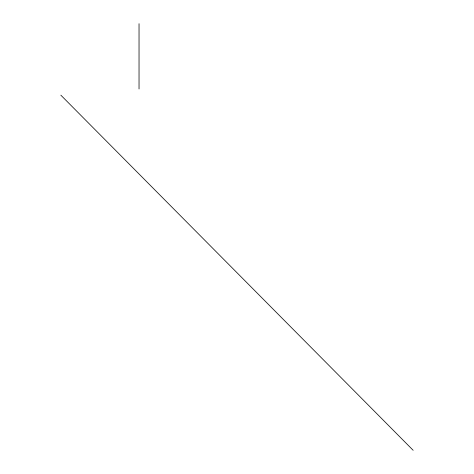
<?xml version="1.0" encoding="UTF-8"?>
<svg xmlns="http://www.w3.org/2000/svg" width="474" height="474" viewBox="0 0 474 474"><rect width="100%" height="100%" fill="white"/><g stroke="black" fill="none" stroke-linecap="round" stroke-linejoin="round"><path stroke-width="0.71" d="M60.838 95.161L413.162 450.3M139.036 23.7L139.036 88.976"/></g></svg>
